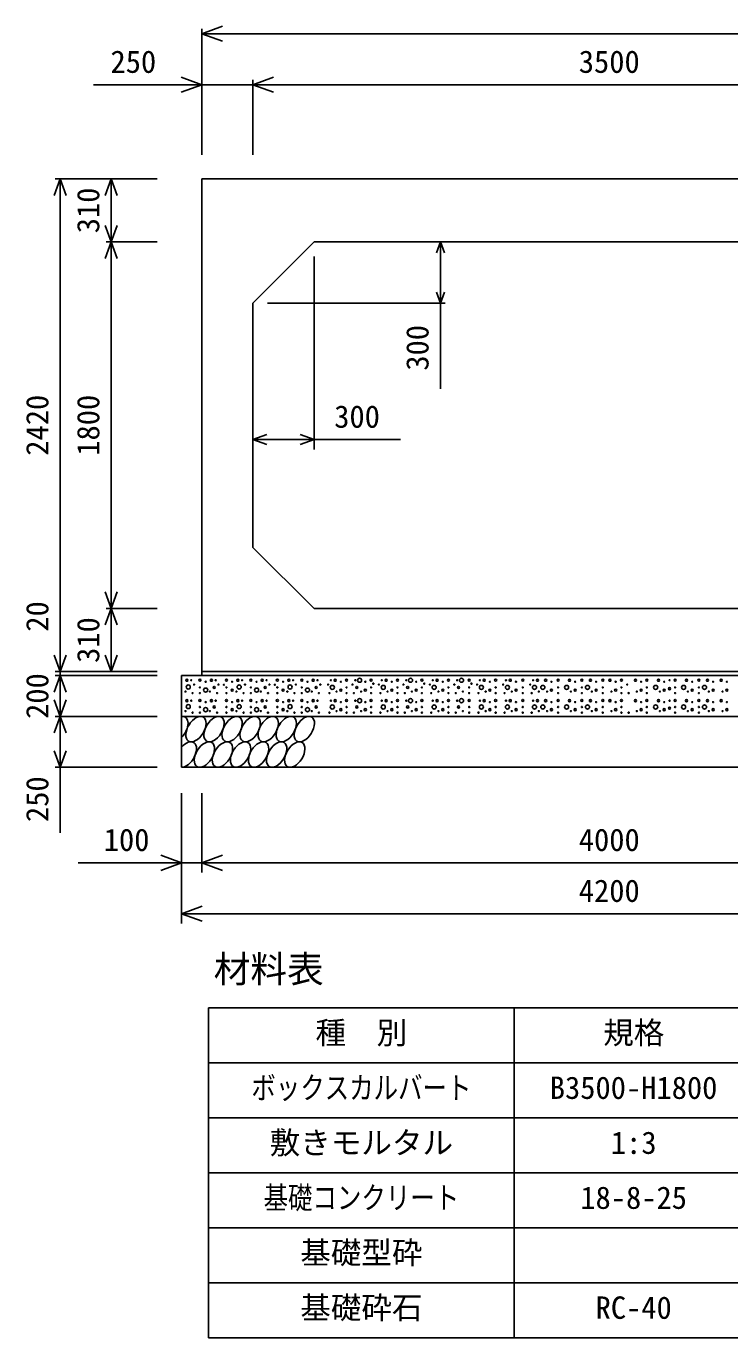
# Model space of a CAD drawing. Units: millimetres, scale not verified. Extents: x -100800 to 100800, y -35640 to 35640.
# Drawn here: x 41496 to 44950, y -23901 to -17460 of the extents above; entities that cross this region are included whole.
import ezdxf
from ezdxf.enums import TextEntityAlignment as Align

# ---------------------------------------------------------------- set-up
doc = ezdxf.new("R2010")
doc.units = ezdxf.units.MM
doc.header["$LTSCALE"] = 120
for name, color, linetype, lineweight in [('0-0_DIM', 7, 'Continuous', 25), ('0-2_HATCH', 6, 'Continuous', 25), ('0-3_HYO', 3, 'Continuous', 25), ('0-4_HYO2', 4, 'Continuous', 25), ('0-5_OUTLINE', 3, 'Continuous', 25), ('0-7_TXT', 7, 'Continuous', 25)]:
    doc.layers.add(name, color=color, linetype=linetype, lineweight=lineweight)
doc.styles.add('ＭＳ ゴシック', font='')
doc.styles.get('ＭＳ ゴシック').set_extended_font_data('MS Gothic')

msp = doc.modelspace()

# ---------------------------------------------------------------- linework, layer by layer
at = {"layer": '0-0_DIM'}
for p, q in [((42359.1, -17473.4), (42359.1, -18092)), ((42359.1, -17497.4), (46359.1, -17497.4)), ((41826.4, -17747.4), (42359.1, -17747.4)), ((42609.1, -17723.4), (42609.1, -18092)), ((41639, -18209.7), (42139.1, -18209.7)), ((41663, -18209.7), (41663, -20629.7)), ((41913, -18209.7), (41913, -18519.7)), ((41889, -18519.7), (42139.1, -18519.7)), ((41913, -20319.7), (41913, -18519.7)), ((43529.5, -18519.7), (43529.5, -18819.7)), ((42909.1, -18591.7), (42909.1, -19538.3)), ((42681.1, -18819.7), (43553.5, -18819.7)), ((43529.5, -19240.5), (43529.5, -18819.7)), ((42609.1, -19490.3), (42909.1, -19490.3)), ((43333.2, -19490.3), (42909.1, -19490.3)), ((41889, -20319.7), (42139.1, -20319.7)), ((41913, -20319.7), (41913, -20629.7)), ((41639, -20629.7), (42139.1, -20629.7)), ((41639, -20649.7), (42139.1, -20649.7)), ((41663, -20629.7), (41663, -20649.7)), ((41663, -20849.7), (41663, -20649.7)), ((41639, -20849.7), (42139.1, -20849.7)), ((41663, -20849.7), (41663, -21099.7)), ((41639, -21099.7), (42139.1, -21099.7)), ((41663, -21421.8), (41663, -21099.7)), ((42259.1, -21866.9), (42259.1, -21227.3)), ((42359.1, -21616.9), (42359.1, -21227.3)), ((41751.1, -21568.9), (42259.1, -21568.9)), ((42259.1, -21568.9), (42359.1, -21568.9)), ((42359.1, -21568.9), (46359.1, -21568.9)), ((42259.1, -21818.9), (46459.1, -21818.9))]:
    msp.add_line(p, q, dxfattribs=at)
for points in [[(42460.6, -17534.3), (42359.1, -17497.4), (42460.6, -17460.4)], [(42257.6, -17784.3), (42359.1, -17747.4), (42257.6, -17710.4)], [(42710.6, -17784.3), (42609.1, -17747.4), (42710.6, -17710.4)], [(42359.1, -17747.4), (42609.1, -17747.4), (46109.1, -17747.4), (46359.1, -17747.4)], [(41692.6, -18290.9), (41663, -18209.7), (41633.5, -18290.9)], [(41942.6, -18290.9), (41913, -18209.7), (41883.5, -18290.9)], [(41942.6, -18438.5), (41913, -18519.7), (41883.5, -18438.5)], [(41942.6, -18600.9), (41913, -18519.7), (41883.5, -18600.9)], [(43509.8, -18573.8), (43529.5, -18519.7), (43549.2, -18573.8)], [(43509.8, -18765.6), (43529.5, -18819.7), (43549.2, -18765.6)], [(42676.8, -19465.7), (42609.1, -19490.3), (42676.8, -19515)], [(42841.4, -19465.7), (42909.1, -19490.3), (42841.4, -19515)], [(41942.6, -20238.5), (41913, -20319.7), (41883.5, -20238.5)], [(41942.6, -20400.9), (41913, -20319.7), (41883.5, -20400.9)], [(41692.6, -20548.5), (41663, -20629.7), (41633.5, -20548.5)], [(41942.6, -20548.5), (41913, -20629.7), (41883.5, -20548.5)], [(41692.6, -20730.9), (41663, -20649.7), (41633.5, -20730.9)], [(41692.6, -20768.5), (41663, -20849.7), (41633.5, -20768.5)], [(41692.6, -20930.9), (41663, -20849.7), (41633.5, -20930.9)], [(41692.6, -21018.5), (41663, -21099.7), (41633.5, -21018.5)], [(42157.6, -21532), (42259.1, -21568.9), (42157.6, -21605.9)], [(42460.6, -21605.9), (42359.1, -21568.9), (42460.6, -21532)], [(42360.6, -21855.9), (42259.1, -21818.9), (42360.6, -21782)]]:
    msp.add_lwpolyline(points, dxfattribs=at)
at = {"layer": '0-2_HATCH'}
for centre, radius in [((42285.1, -20672.5), 5), ((42306.2, -20672.5), 2.5), ((42349.1, -20671.6), 5), ((42405.1, -20672.5), 5), ((42426.2, -20672.5), 2.5), ((42479.1, -20671.6), 5), ((42535.1, -20672.5), 5), ((42556.2, -20672.5), 2.5), ((42599.1, -20671.6), 5), ((42655.1, -20672.5), 5), ((42676.2, -20672.5), 2.5), ((42729.1, -20671.6), 5), ((42785.1, -20672.5), 5), ((42806.2, -20672.5), 2.5), ((42849.1, -20671.6), 5), ((42905.1, -20672.5), 5), ((42926.2, -20672.5), 2.5), ((42992, -20672.5), 2.5), ((43013.1, -20672.5), 5), ((43069.1, -20671.6), 5), ((43112, -20672.5), 2.5), ((43133.1, -20672.5), 10), ((43189.1, -20671.6), 5), ((43242, -20672.5), 2.5), ((43263.1, -20672.5), 5), ((43319.1, -20671.6), 5), ((43362, -20672.5), 2.5), ((43383.1, -20672.5), 10), ((43439.1, -20671.6), 5), ((43492, -20672.5), 2.5), ((43513.1, -20672.5), 5), ((43569.1, -20671.6), 5), ((43612, -20672.5), 2.5), ((43633.1, -20672.5), 10), ((43671, -20671.6), 5), ((43723.9, -20672.5), 2.5), ((43744.9, -20672.5), 5), ((43801, -20671.6), 5), ((43851.9, -20672.5), 2.5), ((43872.9, -20672.5), 5), ((43933.9, -20671.6), 5), ((43984.8, -20672.5), 2.5), ((44005.9, -20672.5), 5), ((44046.5, -20672.5), 5), ((44107.5, -20671.6), 5), ((44163.4, -20672.5), 5), ((44224.3, -20671.6), 5), ((44266.1, -20672.5), 5), ((44327, -20671.6), 5), ((44362.3, -20672.5), 5), ((44418.4, -20671.6), 5), ((44487.1, -20672.5), 5), ((44543.2, -20671.6), 5), ((44600.5, -20672.5), 5), ((44654.7, -20672.5), 2.5), ((44682, -20671.6), 5), ((44737.9, -20672.5), 5), ((44798.9, -20671.6), 5), ((44840.6, -20672.5), 5), ((44908.4, -20672.5), 5), ((42278.1, -20727.7), 2.5), ((42291.7, -20705.5), 10), ((42313.2, -20735.6), 2.5), ((42320.2, -20693.5), 2.5), ((42349.1, -20707.5), 2.5), ((42349.1, -20735.6), 2.5), ((42377.1, -20720.7), 10), ((42377.1, -20679.5), 2.5), ((42398.1, -20727.7), 2.5), ((42419.2, -20707.5), 5), ((42433.2, -20735.6), 2.5), ((42440.2, -20693.5), 2.5), ((42466.7, -20694.4), 2.5), ((42479.1, -20707.5), 2.5), ((42479.1, -20735.6), 2.5), ((42507.1, -20720.7), 5), ((42507.1, -20679.5), 2.5), ((42528.1, -20727.7), 2.5), ((42541.7, -20705.5), 10), ((42563.2, -20735.6), 2.5), ((42570.2, -20693.5), 2.5), ((42599.1, -20707.5), 2.5), ((42599.1, -20735.6), 2.5), ((42627.1, -20720.7), 10), ((42627.1, -20679.5), 2.5), ((42648.1, -20727.7), 2.5), ((42669.2, -20707.5), 5), ((42683.2, -20735.6), 2.5), ((42690.2, -20693.5), 2.5), ((42716.7, -20694.4), 2.5), ((42729.1, -20707.5), 2.5), ((42729.1, -20735.6), 2.5), ((42757.1, -20720.7), 5), ((42757.1, -20679.5), 2.5), ((42778.1, -20727.7), 2.5), ((42791.7, -20705.5), 10), ((42813.2, -20735.6), 2.5), ((42820.2, -20693.5), 2.5), ((42849.1, -20707.5), 2.5), ((42849.1, -20735.6), 2.5), ((42877.1, -20720.7), 10), ((42877.1, -20679.5), 2.5), ((42898.1, -20727.7), 2.5), ((42919.2, -20707.5), 5), ((42933.2, -20735.6), 2.5), ((42940.2, -20693.5), 2.5), ((42978, -20693.5), 2.5), ((42985, -20735.6), 2.5), ((42999, -20707.5), 10), ((43020.1, -20727.7), 2.5), ((43041.1, -20720.7), 5), ((43041.1, -20679.5), 2.5), ((43069.1, -20707.5), 2.5), ((43069.1, -20735.6), 2.5), ((43098, -20693.5), 2.5), ((43105, -20735.6), 2.5), ((43119, -20707.5), 5), ((43140.1, -20727.7), 2.5), ((43161.1, -20720.7), 5), ((43161.1, -20679.5), 2.5), ((43189.1, -20707.5), 2.5), ((43189.1, -20735.6), 2.5), ((43200.5, -20689.2), 2.5), ((43228, -20693.5), 2.5), ((43235, -20735.6), 2.5), ((43249, -20707.5), 10), ((43270.1, -20727.7), 2.5), ((43291.1, -20720.7), 5), ((43291.1, -20679.5), 2.5), ((43319.1, -20707.5), 2.5), ((43319.1, -20735.6), 2.5), ((43348, -20693.5), 2.5), ((43355, -20735.6), 2.5), ((43369, -20707.5), 5), ((43390.1, -20727.7), 2.5), ((43411.1, -20720.7), 5), ((43411.1, -20679.5), 2.5), ((43439.1, -20707.5), 2.5), ((43439.1, -20735.6), 2.5), ((43450.5, -20689.2), 2.5), ((43478, -20693.5), 2.5), ((43485, -20735.6), 2.5), ((43499, -20707.5), 10), ((43520.1, -20727.7), 2.5), ((43541.1, -20720.7), 5), ((43541.1, -20679.5), 2.5), ((43569.1, -20707.5), 2.5), ((43569.1, -20735.6), 2.5), ((43598, -20693.5), 2.5), ((43605, -20735.6), 2.5), ((43619, -20707.5), 5), ((43640.1, -20727.7), 2.5), ((43671, -20707.5), 2.5), ((43671, -20735.6), 2.5), ((43682.3, -20689.2), 2.5), ((43709.8, -20693.5), 2.5), ((43716.8, -20735.6), 2.5), ((43730.9, -20707.5), 10), ((43751.9, -20727.7), 2.5), ((43772.9, -20720.7), 5), ((43772.9, -20679.5), 2.5), ((43801, -20707.5), 2.5), ((43801, -20735.6), 2.5), ((43837.9, -20693.5), 2.5), ((43844.9, -20735.6), 2.5), ((43858.9, -20707.5), 10), ((43880, -20727.7), 2.5), ((43901, -20720.7), 5), ((43901, -20679.5), 2.5), ((43933.9, -20707.5), 2.5), ((43933.9, -20735.6), 2.5), ((43970.8, -20693.5), 2.5), ((43977.8, -20735.6), 2.5), ((43991.9, -20707.5), 10), ((44012.9, -20727.7), 2.5), ((44032.5, -20707.5), 10), ((44053.6, -20727.7), 2.5), ((44074.6, -20720.7), 5), ((44074.6, -20679.5), 2.5), ((44107.5, -20707.5), 2.5), ((44107.5, -20735.6), 2.5), ((44149.4, -20707.5), 10), ((44170.4, -20727.7), 2.5), ((44191.4, -20720.7), 5), ((44191.4, -20679.5), 2.5), ((44224.3, -20707.5), 2.5), ((44224.3, -20735.6), 2.5), ((44252.1, -20707.5), 10), ((44273.1, -20727.7), 2.5), ((44294.1, -20720.7), 5), ((44294.1, -20679.5), 2.5), ((44327, -20707.5), 2.5), ((44327, -20735.6), 2.5), ((44369.3, -20727.7), 2.5), ((44390.3, -20720.7), 5), ((44390.3, -20679.5), 2.5), ((44418.4, -20707.5), 2.5), ((44418.4, -20735.6), 2.5), ((44447.2, -20693.5), 2.5), ((44454.2, -20735.6), 2.5), ((44494.1, -20727.7), 2.5), ((44515.1, -20720.7), 5), ((44515.1, -20679.5), 2.5), ((44543.2, -20707.5), 2.5), ((44543.2, -20735.6), 2.5), ((44586.5, -20707.5), 10), ((44607.5, -20727.7), 2.5), ((44628.6, -20720.7), 5), ((44628.6, -20679.5), 2.5), ((44654.7, -20713.7), 5), ((44682, -20707.5), 2.5), ((44682, -20735.6), 2.5), ((44723.9, -20707.5), 10), ((44745, -20727.7), 2.5), ((44766, -20720.7), 5), ((44766, -20679.5), 2.5), ((44798.9, -20707.5), 2.5), ((44798.9, -20735.6), 2.5), ((44826.6, -20707.5), 10), ((44847.6, -20727.7), 2.5), ((44868.7, -20720.7), 5), ((44868.7, -20679.5), 2.5), ((44915.4, -20727.7), 2.5), ((44936.4, -20720.7), 5), ((44936.4, -20679.5), 2.5), ((42285.1, -20772.5), 5), ((42291.7, -20801.6), 10), ((42306.2, -20772.5), 2.5), ((42349.1, -20771.6), 5), ((42349.1, -20803.6), 2.5), ((42377.1, -20779.5), 2.5), ((42405.1, -20772.5), 5), ((42419.2, -20803.6), 5), ((42426.2, -20772.5), 2.5), ((42479.1, -20771.6), 5), ((42479.1, -20803.6), 2.5), ((42507.1, -20779.5), 2.5), ((42535.1, -20772.5), 5), ((42541.7, -20801.6), 10), ((42556.2, -20772.5), 2.5), ((42599.1, -20771.6), 5), ((42599.1, -20803.6), 2.5), ((42627.1, -20779.5), 2.5), ((42655.1, -20772.5), 5), ((42669.2, -20803.6), 5), ((42676.2, -20772.5), 2.5), ((42729.1, -20771.6), 5), ((42729.1, -20803.6), 2.5), ((42757.1, -20779.5), 2.5), ((42785.1, -20772.5), 5), ((42791.7, -20801.6), 10), ((42806.2, -20772.5), 2.5), ((42849.1, -20771.6), 5), ((42849.1, -20803.6), 2.5), ((42877.1, -20779.5), 2.5), ((42905.1, -20772.5), 5), ((42919.2, -20803.6), 5), ((42926.2, -20772.5), 2.5), ((42999, -20803.6), 10), ((42992, -20772.5), 2.5), ((43013.1, -20772.5), 5), ((43041.1, -20779.5), 2.5), ((43069.1, -20771.6), 5), ((43069.1, -20803.6), 2.5), ((43112, -20772.5), 2.5), ((43119, -20803.6), 5), ((43133.1, -20772.5), 10), ((43161.1, -20779.5), 2.5), ((43189.1, -20771.6), 5), ((43189.1, -20803.6), 2.5), ((43249, -20803.6), 10), ((43242, -20772.5), 2.5), ((43263.1, -20772.5), 5), ((43291.1, -20779.5), 2.5), ((43319.1, -20771.6), 5), ((43319.1, -20803.6), 2.5), ((43362, -20772.5), 2.5), ((43369, -20803.6), 5), ((43383.1, -20772.5), 10), ((43411.1, -20779.5), 2.5), ((43439.1, -20771.6), 5), ((43439.1, -20803.6), 2.5), ((43499, -20803.6), 10), ((43492, -20772.5), 2.5), ((43513.1, -20772.5), 5), ((43541.1, -20779.5), 2.5), ((43569.1, -20771.6), 5), ((43569.1, -20803.6), 2.5), ((43612, -20772.5), 2.5), ((43619, -20803.6), 5), ((43633.1, -20772.5), 10), ((43671, -20771.6), 5), ((43671, -20803.6), 2.5), ((43730.9, -20803.6), 10), ((43723.9, -20772.5), 2.5), ((43744.9, -20772.5), 5), ((43772.9, -20779.5), 2.5), ((43801, -20771.6), 5), ((43801, -20803.6), 2.5), ((43858.9, -20803.6), 10), ((43851.9, -20772.5), 2.5), ((43872.9, -20772.5), 5), ((43901, -20779.5), 2.5), ((43933.9, -20771.6), 5), ((43933.9, -20803.6), 2.5), ((43991.9, -20803.6), 10), ((43984.8, -20772.5), 2.5), ((44005.9, -20772.5), 5), ((44032.5, -20803.6), 10), ((44046.5, -20772.5), 5), ((44074.6, -20779.5), 2.5), ((44107.5, -20771.6), 5), ((44107.5, -20803.6), 2.5), ((44149.4, -20803.6), 10), ((44163.4, -20772.5), 5), ((44191.4, -20779.5), 2.5), ((44224.3, -20771.6), 5), ((44224.3, -20803.6), 2.5), ((44252.1, -20803.6), 10), ((44266.1, -20772.5), 5), ((44294.1, -20779.5), 2.5), ((44327, -20771.6), 5), ((44327, -20803.6), 2.5), ((44362.3, -20772.5), 5), ((44390.3, -20779.5), 2.5), ((44418.4, -20771.6), 5), ((44418.4, -20803.6), 2.5), ((44487.1, -20772.5), 5), ((44515.1, -20779.5), 2.5), ((44543.2, -20771.6), 5), ((44543.2, -20803.6), 2.5), ((44586.5, -20803.6), 10), ((44600.5, -20772.5), 5), ((44628.6, -20779.5), 2.5), ((44654.7, -20772.5), 2.5), ((44682, -20771.6), 5), ((44682, -20803.6), 2.5), ((44723.9, -20803.6), 10), ((44737.9, -20772.5), 5), ((44766, -20779.5), 2.5), ((44798.9, -20771.6), 5), ((44798.9, -20803.6), 2.5), ((44826.6, -20803.6), 10), ((44840.6, -20772.5), 5), ((44868.7, -20779.5), 2.5), ((44908.4, -20772.5), 5), ((44936.4, -20779.5), 2.5), ((42278.1, -20823.8), 2.5), ((42313.2, -20831.6), 2.5), ((42349.1, -20831.6), 2.5), ((42377.1, -20816.8), 10), ((42398.1, -20823.8), 2.5), ((42433.2, -20831.6), 2.5), ((42479.1, -20831.6), 2.5), ((42507.1, -20816.8), 5), ((42528.1, -20823.8), 2.5), ((42563.2, -20831.6), 2.5), ((42599.1, -20831.6), 2.5), ((42627.1, -20816.8), 10), ((42648.1, -20823.8), 2.5), ((42683.2, -20831.6), 2.5), ((42729.1, -20831.6), 2.5), ((42757.1, -20816.8), 5), ((42778.1, -20823.8), 2.5), ((42813.2, -20831.6), 2.5), ((42849.1, -20831.6), 2.5), ((42877.1, -20816.8), 10), ((42898.1, -20823.8), 2.5), ((42933.2, -20831.6), 2.5), ((42985, -20831.6), 2.5), ((43020.1, -20823.8), 2.5), ((43041.1, -20816.8), 5), ((43069.1, -20831.6), 2.5), ((43105, -20831.6), 2.5), ((43140.1, -20823.8), 2.5), ((43161.1, -20816.8), 5), ((43189.1, -20831.6), 2.5), ((43235, -20831.6), 2.5), ((43270.1, -20823.8), 2.5), ((43291.1, -20816.8), 5), ((43319.1, -20831.6), 2.5), ((43355, -20831.6), 2.5), ((43390.1, -20823.8), 2.5), ((43411.1, -20816.8), 5), ((43439.1, -20831.6), 2.5), ((43485, -20831.6), 2.5), ((43520.1, -20823.8), 2.5), ((43541.1, -20816.8), 5), ((43569.1, -20831.6), 2.5), ((43605, -20831.6), 2.5), ((43640.1, -20823.8), 2.5), ((43671, -20831.6), 2.5), ((43716.8, -20831.6), 2.5), ((43751.9, -20823.8), 2.5), ((43772.9, -20816.8), 5), ((43801, -20831.6), 2.5), ((43844.9, -20831.6), 2.5), ((43880, -20823.8), 2.5), ((43901, -20816.8), 5), ((43933.9, -20831.6), 2.5), ((43977.8, -20831.6), 2.5), ((44012.9, -20823.8), 2.5), ((44053.6, -20823.8), 2.5), ((44074.6, -20816.8), 5), ((44107.5, -20831.6), 2.5), ((44170.4, -20823.8), 2.5), ((44191.4, -20816.8), 5), ((44224.3, -20831.6), 2.5), ((44273.1, -20823.8), 2.5), ((44294.1, -20816.8), 5), ((44327, -20831.6), 2.5), ((44369.3, -20823.8), 2.5), ((44390.3, -20816.8), 5), ((44418.4, -20831.6), 2.5), ((44454.2, -20831.6), 2.5), ((44494.1, -20823.8), 2.5), ((44515.1, -20816.8), 5), ((44543.2, -20831.6), 2.5), ((44607.5, -20823.8), 2.5), ((44628.6, -20816.8), 5), ((44654.7, -20809.8), 5), ((44682, -20831.6), 2.5), ((44745, -20823.8), 2.5), ((44766, -20816.8), 5), ((44798.9, -20831.6), 2.5), ((44847.6, -20823.8), 2.5), ((44868.7, -20816.8), 5), ((44915.4, -20823.8), 2.5), ((44936.4, -20816.8), 5)]:
    msp.add_circle(centre, radius, dxfattribs=at)
for centre, start_param, end_param in [((42240.8, -20912.2), 4.335544, 6.724593), ((42282.3, -21037.2), 3.496422, 7.58605)]:
    msp.add_ellipse(centre, major_axis=(36.4, 58.9), ratio=0.5792, start_param=start_param, end_param=end_param, dxfattribs=at)
for centre in [(42329.5, -20912.2), (42418.2, -20912.2), (42506.9, -20912.2), (42595.6, -20912.2), (42684.3, -20912.2), (42773, -20912.2), (42861.6, -20912.2), (42371, -21037.2), (42459.7, -21037.2), (42548.4, -21037.2), (42637.1, -21037.2), (42725.8, -21037.2), (42814.5, -21037.2)]:
    msp.add_ellipse(centre, major_axis=(36.4, 58.9), ratio=0.5792, dxfattribs=at)
at = {"layer": '0-3_HYO'}
for p, q in [((43891.6, -22281.4), (43891.6, -23901.4)), ((42391.6, -22551.4), (46326.6, -22551.4))]:
    msp.add_line(p, q, dxfattribs=at)
msp.add_lwpolyline([(42391.6, -23901.4), (46326.6, -23901.4), (46326.6, -22281.4), (42391.6, -22281.4)], close=True, dxfattribs=at)
at = {"layer": '0-4_HYO2'}
for p, q in [((42391.6, -22821.4), (46326.6, -22821.4)), ((42391.6, -23091.4), (46326.6, -23091.4)), ((42391.6, -23361.4), (46326.6, -23361.4)), ((42391.6, -23631.4), (46326.6, -23631.4))]:
    msp.add_line(p, q, dxfattribs=at)
at = {"layer": '0-5_OUTLINE'}
for p, q in [((42359.1, -20649.7), (42359.1, -18209.7)), ((42909.1, -18519.7), (42609.1, -18819.7)), ((42909.1, -18519.7), (45809.1, -18519.7)), ((42609.1, -20019.7), (42609.1, -18819.7)), ((42609.1, -20019.7), (42909.1, -20319.7)), ((45809.1, -20319.7), (42909.1, -20319.7)), ((42259.1, -20649.7), (42259.1, -21099.7)), ((42259.1, -20649.7), (46459.1, -20649.7)), ((46359.1, -20629.7), (42359.1, -20629.7)), ((42259.1, -20849.7), (46459.1, -20849.7)), ((42259.1, -21099.7), (46459.1, -21099.7))]:
    msp.add_line(p, q, dxfattribs=at)
msp.add_lwpolyline([(42359.1, -18209.7), (46359.1, -18209.7), (46359.1, -20649.7)], dxfattribs=at)

# ---------------------------------------------------------------- texts
at = {"layer": '0-0_DIM', "style": 'ＭＳ ゴシック'}
for s, p in [('250', (41909.8, -17722.4)), ('3500', (44209.1, -17722.4)), ('300', (43008.3, -19465.3)), ('100', (41876.7, -21543.9)), ('4000', (44209.1, -21543.9)), ('4200', (44209.1, -21793.9))]:
    msp.add_text(s, height=110, dxfattribs=at).set_placement(p, align=Align.BOTTOM_LEFT)
for s, p in [('310', (41888, -18477.2)), ('300', (43504.5, -19152)), ('2420', (41638, -19569.7)), ('1800', (41888, -19569.7)), ('20', (41638, -20433.8)), ('310', (41888, -20587.2)), ('200', (41638, -20862.2)), ('250', (41638, -21368.5))]:
    msp.add_text(s, height=110, rotation=90, dxfattribs=at).set_placement(p, align=Align.BOTTOM_LEFT)
at = {"layer": '0-7_TXT', "style": 'ＭＳ ゴシック'}
for s, height, p in [('材料表', 132, (42416.6, -22196.4)), ('種\u3000別', 110, (42916.6, -22491.4)), ('規格', 110, (44329.1, -22491.4)), ('B3500-H1800', 110, (44066.6, -22761.4)), ('敷きモルタル', 110, (42691.6, -23031.4)), ('1:3', 110, (44366.6, -23031.4)), ('18-8-25', 110, (44216.6, -23301.4)), ('基礎型砕', 110, (42841.6, -23571.4)), ('基礎砕石', 110, (42841.6, -23841.4)), ('RC-40', 110, (44291.6, -23841.4))]:
    msp.add_text(s, height=height, dxfattribs=at).set_placement(p, align=Align.BOTTOM_LEFT)
at = {"layer": '0-7_TXT', "style": 'ＭＳ ゴシック', "width": 0.8}
for s, p in [('ボックスカルバート', (42601.6, -22761.4)), ('基礎コンクリート', (42661.6, -23301.4))]:
    msp.add_text(s, height=110, dxfattribs=at).set_placement(p, align=Align.BOTTOM_LEFT)

doc.saveas('drawing.dxf')
